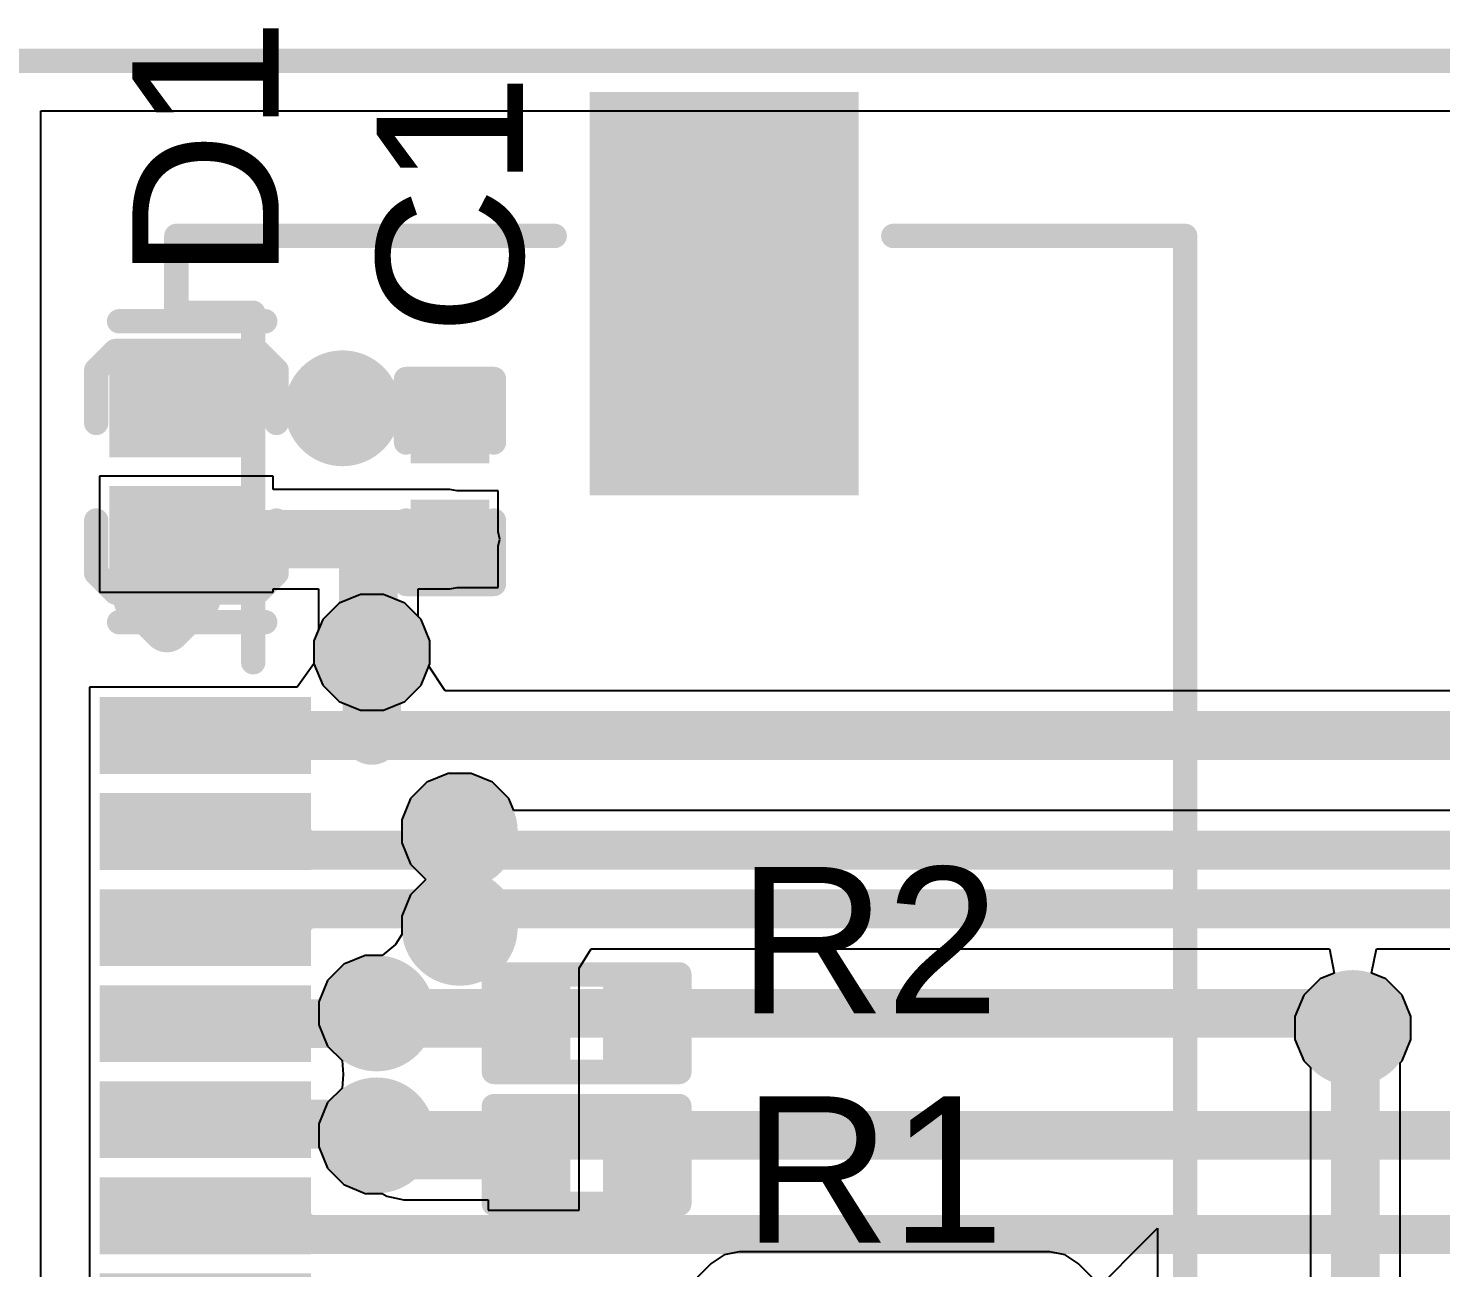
# Model space of a CAD drawing. Header units: inches. Extents: x -14.1 to 26.4, y -2.7 to 26.9.
# Drawn here: x 0.19 to 7.54, y 7.72 to 14.17 of the extents above; entities that cross this region are included whole.
import ezdxf

# ---------------------------------------------------------------- set-up
doc = ezdxf.new("R2010")
doc.units = ezdxf.units.IN
for name, color, linetype in [('Board Outline', 216, 'Continuous'), ('Bottom Layer', 5, 'Continuous'), ('Bottom Overlay', 54, 'Continuous'), ('Bottom Paste', 16, 'Continuous'), ('Bottom Solder', 6, 'Continuous'), ('Top Layer', 1, 'Continuous'), ('Top Overlay', 2, 'Continuous'), ('Top Paste', 8, 'Continuous'), ('Top Solder', 216, 'Continuous'), ('Via Holes', 16, 'Continuous')]:
    doc.layers.add(name, color=color, linetype=linetype)
doc.styles.add('Arial', font='', dxfattribs={"height": 0.2})
doc.styles.get('Arial').set_extended_font_data('Arial')

# ---------------------------------------------------------------- blocks, each defined once
blk = doc.blocks.new('R___0201_2')
at = {"layer": 'Top Layer'}
for points in [[(-0.41, 0.185), (-0.14, 0.185), (-0.14, -0.185), (-0.41, -0.185)], [(0.14, 0.185), (0.41, 0.185), (0.41, -0.185), (0.14, -0.185)]]:
    blk.add_hatch(color=1, dxfattribs=at).paths.add_polyline_path(points)
at = {"layer": 'Top Paste'}
for points in [[(-0.41, 0.185), (-0.14, 0.185), (-0.14, -0.185), (-0.41, -0.185)], [(0.14, 0.185), (0.41, 0.185), (0.41, -0.185), (0.14, -0.185)]]:
    blk.add_hatch(color=8, dxfattribs=at).paths.add_polyline_path(points)
at = {"layer": 'Top Solder'}
for points in [[(-0.465, 0.24), (-0.085, 0.24), (-0.085, -0.24), (-0.465, -0.24)], [(0.085, 0.24), (0.465, 0.24), (0.465, -0.24), (0.085, -0.24)]]:
    blk.add_hatch(color=216, dxfattribs=at).paths.add_polyline_path(points)
at = {"layer": 'Top Overlay'}
for points in [[(-0.4826, 0.254, 0.127, 0.127, 0), (-0.4826, -0.254, 0.127, 0.127, 0)], [(0.4826, 0.254, 0.127, 0.127, 0), (-0.4826, 0.254, 0.127, 0.127, 0)], [(0.4826, 0.254, 0.127, 0.127, 0), (0.4826, -0.254, 0.127, 0.127, 0)], [(0.4826, -0.254, 0.127, 0.127, 0), (-0.4826, -0.254, 0.127, 0.127, 0)]]:
    blk.add_lwpolyline(points, format="xyseb", dxfattribs=at)
for points in [[(-0.5143, 0.254, 0.0635, 0.0635, 1), (-0.4508, 0.254, 0.0635, 0.0635, 1)], [(-0.5143, 0.254, 0.0635, 0.0635, 1), (-0.4508, 0.254, 0.0635, 0.0635, 1)], [(0.4508, 0.254, 0.0635, 0.0635, 1), (0.5143, 0.254, 0.0635, 0.0635, 1)], [(0.4508, 0.254, 0.0635, 0.0635, 1), (0.5143, 0.254, 0.0635, 0.0635, 1)], [(-0.5143, -0.254, 0.0635, 0.0635, 1), (-0.4508, -0.254, 0.0635, 0.0635, 1)], [(-0.5143, -0.254, 0.0635, 0.0635, 1), (-0.4508, -0.254, 0.0635, 0.0635, 1)], [(0.4508, -0.254, 0.0635, 0.0635, 1), (0.5143, -0.254, 0.0635, 0.0635, 1)], [(0.4508, -0.254, 0.0635, 0.0635, 1), (0.5143, -0.254, 0.0635, 0.0635, 1)]]:
    blk.add_lwpolyline(points, format="xyseb", close=True, dxfattribs=at)
blk = doc.blocks.new('R___0201_3')
at = {"layer": 'Top Layer'}
for points in [[(-0.41, 0.185), (-0.14, 0.185), (-0.14, -0.185), (-0.41, -0.185)], [(0.14, 0.185), (0.41, 0.185), (0.41, -0.185), (0.14, -0.185)]]:
    blk.add_hatch(color=1, dxfattribs=at).paths.add_polyline_path(points)
at = {"layer": 'Top Paste'}
for points in [[(-0.41, 0.185), (-0.14, 0.185), (-0.14, -0.185), (-0.41, -0.185)], [(0.14, 0.185), (0.41, 0.185), (0.41, -0.185), (0.14, -0.185)]]:
    blk.add_hatch(color=8, dxfattribs=at).paths.add_polyline_path(points)
at = {"layer": 'Top Solder'}
for points in [[(-0.465, 0.24), (-0.085, 0.24), (-0.085, -0.24), (-0.465, -0.24)], [(0.085, 0.24), (0.465, 0.24), (0.465, -0.24), (0.085, -0.24)]]:
    blk.add_hatch(color=216, dxfattribs=at).paths.add_polyline_path(points)
at = {"layer": 'Top Overlay'}
for points in [[(-0.4826, 0.254, 0.127, 0.127, 0), (-0.4826, -0.254, 0.127, 0.127, 0)], [(0.4826, 0.254, 0.127, 0.127, 0), (-0.4826, 0.254, 0.127, 0.127, 0)], [(0.4826, 0.254, 0.127, 0.127, 0), (0.4826, -0.254, 0.127, 0.127, 0)], [(0.4826, -0.254, 0.127, 0.127, 0), (-0.4826, -0.254, 0.127, 0.127, 0)]]:
    blk.add_lwpolyline(points, format="xyseb", dxfattribs=at)
for points in [[(-0.5143, 0.254, 0.0635, 0.0635, 1), (-0.4508, 0.254, 0.0635, 0.0635, 1)], [(-0.5143, 0.254, 0.0635, 0.0635, 1), (-0.4508, 0.254, 0.0635, 0.0635, 1)], [(0.4508, 0.254, 0.0635, 0.0635, 1), (0.5143, 0.254, 0.0635, 0.0635, 1)], [(0.4508, 0.254, 0.0635, 0.0635, 1), (0.5143, 0.254, 0.0635, 0.0635, 1)], [(-0.5143, -0.254, 0.0635, 0.0635, 1), (-0.4508, -0.254, 0.0635, 0.0635, 1)], [(-0.5143, -0.254, 0.0635, 0.0635, 1), (-0.4508, -0.254, 0.0635, 0.0635, 1)], [(0.4508, -0.254, 0.0635, 0.0635, 1), (0.5143, -0.254, 0.0635, 0.0635, 1)], [(0.4508, -0.254, 0.0635, 0.0635, 1), (0.5143, -0.254, 0.0635, 0.0635, 1)]]:
    blk.add_lwpolyline(points, format="xyseb", close=True, dxfattribs=at)
blk = doc.blocks.new('5051101492_B_4')
at = {"layer": 'Bottom Layer'}
for points in [[(-6.5499, 2), (-4.5499, 2), (-4.5499, 0.7), (-6.5499, 0.7)], [(4.5499, 2), (6.5499, 2), (6.5499, 0.7), (4.5499, 0.7)], [(-3.3999, -0.85), (-3.0999, -0.85), (-3.0999, -1.85), (-3.3999, -1.85)], [(-2.9001, -0.85), (-2.6001, -0.85), (-2.6001, -1.85), (-2.9001, -1.85)], [(-2.3999, -0.85), (-2.0999, -0.85), (-2.0999, -1.85), (-2.3999, -1.85)], [(-1.9001, -0.85), (-1.6001, -0.85), (-1.6001, -1.85), (-1.9001, -1.85)], [(-1.4002, -0.85), (-1.1002, -0.85), (-1.1002, -1.85), (-1.4002, -1.85)], [(-0.9001, -0.85), (-0.6001, -0.85), (-0.6001, -1.85), (-0.9001, -1.85)], [(-0.3999, -0.85), (-0.0999, -0.85), (-0.0999, -1.85), (-0.3999, -1.85)], [(0.0999, -0.85), (0.3999, -0.85), (0.3999, -1.85), (0.0999, -1.85)], [(0.6001, -0.85), (0.9001, -0.85), (0.9001, -1.85), (0.6001, -1.85)], [(1.0999, -0.85), (1.3999, -0.85), (1.3999, -1.85), (1.0999, -1.85)], [(1.6001, -0.85), (1.9001, -0.85), (1.9001, -1.85), (1.6001, -1.85)], [(2.0999, -0.85), (2.3999, -0.85), (2.3999, -1.85), (2.0999, -1.85)], [(2.6001, -0.85), (2.9001, -0.85), (2.9001, -1.85), (2.6001, -1.85)], [(3.0999, -0.85), (3.3999, -0.85), (3.3999, -1.85), (3.0999, -1.85)]]:
    blk.add_hatch(color=5, dxfattribs=at).paths.add_polyline_path(points)
at = {"layer": 'Bottom Paste'}
for points in [[(-6.5499, 2), (-4.5499, 2), (-4.5499, 0.7), (-6.5499, 0.7)], [(4.5499, 2), (6.5499, 2), (6.5499, 0.7), (4.5499, 0.7)], [(-3.3999, -0.85), (-3.0999, -0.85), (-3.0999, -1.85), (-3.3999, -1.85)], [(-2.9001, -0.85), (-2.6001, -0.85), (-2.6001, -1.85), (-2.9001, -1.85)], [(-2.3999, -0.85), (-2.0999, -0.85), (-2.0999, -1.85), (-2.3999, -1.85)], [(-1.9001, -0.85), (-1.6001, -0.85), (-1.6001, -1.85), (-1.9001, -1.85)], [(-1.4002, -0.85), (-1.1002, -0.85), (-1.1002, -1.85), (-1.4002, -1.85)], [(-0.9001, -0.85), (-0.6001, -0.85), (-0.6001, -1.85), (-0.9001, -1.85)], [(-0.3999, -0.85), (-0.0999, -0.85), (-0.0999, -1.85), (-0.3999, -1.85)], [(0.0999, -0.85), (0.3999, -0.85), (0.3999, -1.85), (0.0999, -1.85)], [(0.6001, -0.85), (0.9001, -0.85), (0.9001, -1.85), (0.6001, -1.85)], [(1.0999, -0.85), (1.3999, -0.85), (1.3999, -1.85), (1.0999, -1.85)], [(1.6001, -0.85), (1.9001, -0.85), (1.9001, -1.85), (1.6001, -1.85)], [(2.0999, -0.85), (2.3999, -0.85), (2.3999, -1.85), (2.0999, -1.85)], [(2.6001, -0.85), (2.9001, -0.85), (2.9001, -1.85), (2.6001, -1.85)], [(3.0999, -0.85), (3.3999, -0.85), (3.3999, -1.85), (3.0999, -1.85)]]:
    blk.add_hatch(color=16, dxfattribs=at).paths.add_polyline_path(points)
at = {"layer": 'Bottom Solder'}
for points in [[(-6.5999, 2.05), (-4.4999, 2.05), (-4.4999, 0.65), (-6.5999, 0.65)], [(4.4999, 2.05), (6.5999, 2.05), (6.5999, 0.65), (4.4999, 0.65)], [(-3.4499, -0.8), (-3.0499, -0.8), (-3.0499, -1.9), (-3.4499, -1.9)], [(-2.9501, -0.8), (-2.5501, -0.8), (-2.5501, -1.9), (-2.9501, -1.9)], [(-2.4499, -0.8), (-2.0499, -0.8), (-2.0499, -1.9), (-2.4499, -1.9)], [(-1.9501, -0.8), (-1.5501, -0.8), (-1.5501, -1.9), (-1.9501, -1.9)], [(-1.4502, -0.8), (-1.0502, -0.8), (-1.0502, -1.9), (-1.4502, -1.9)], [(-0.9501, -0.8), (-0.5501, -0.8), (-0.5501, -1.9), (-0.9501, -1.9)], [(-0.4499, -0.8), (-0.0499, -0.8), (-0.0499, -1.9), (-0.4499, -1.9)], [(0.0499, -0.8), (0.4499, -0.8), (0.4499, -1.9), (0.0499, -1.9)], [(0.5501, -0.8), (0.9501, -0.8), (0.9501, -1.9), (0.5501, -1.9)], [(1.0499, -0.8), (1.4499, -0.8), (1.4499, -1.9), (1.0499, -1.9)], [(1.5501, -0.8), (1.9501, -0.8), (1.9501, -1.9), (1.5501, -1.9)], [(2.0499, -0.8), (2.4499, -0.8), (2.4499, -1.9), (2.0499, -1.9)], [(2.5501, -0.8), (2.9501, -0.8), (2.9501, -1.9), (2.5501, -1.9)], [(3.0499, -0.8), (3.4499, -0.8), (3.4499, -1.9), (3.0499, -1.9)]]:
    blk.add_hatch(color=6, dxfattribs=at).paths.add_polyline_path(points)
at = {"layer": 'Bottom Overlay'}
for p, q in [((0, 2.921), (-0.6858, 3.6068)), ((-0.6858, 3.6068), (0.6858, 3.6068)), ((0.6858, 3.6068), (0, 2.921))]:
    blk.add_line(p, q, dxfattribs=at)
for points in [[(-5.85, 2.2311, 0.127, 0.127, 0), (-5.85, 3.75, 0.127, 0.127, 0)], [(5.85, 3.75, 0.127, 0.127, 0), (-5.85, 3.75, 0.127, 0.127, 0)], [(5.85, 2.2311, 0.127, 0.127, 0), (5.85, 3.75, 0.127, 0.127, 0)], [(-5.85, -1.5, 0.127, 0.127, 0), (-5.85, 0.4688, 0.127, 0.127, 0)], [(5.85, -1.5, 0.127, 0.127, 0), (5.85, 0.4688, 0.127, 0.127, 0)], [(-3.6312, -1.1, 0.127, 0.127, 0), (-5.45, -1.1, 0.127, 0.127, 0)], [(-5.45, -1.5, 0.127, 0.127, 0), (-5.45, -1.1, 0.127, 0.127, 0)], [(5.45, -1.1, 0.127, 0.127, 0), (3.6311, -1.1, 0.127, 0.127, 0)], [(5.45, -1.5, 0.127, 0.127, 0), (5.45, -1.1, 0.127, 0.127, 0)], [(-3.81, -1.5494, 0.254, 0.254, 0), (-3.9624, -1.397, 0.254, 0.254, 0)], [(-3.9624, -1.7018, 0.254, 0.254, 0), (-3.9624, -1.397, 0.254, 0.254, 0)], [(-5.45, -1.5, 0.127, 0.127, 0), (-5.85, -1.5, 0.127, 0.127, 0)], [(-3.9624, -1.7018, 0.254, 0.254, 0), (-3.81, -1.5494, 0.254, 0.254, 0)], [(5.85, -1.5, 0.127, 0.127, 0), (5.45, -1.5, 0.127, 0.127, 0)]]:
    blk.add_lwpolyline(points, format="xyseb", dxfattribs=at)
for points in [[(-5.8817, 3.75, 0.0635, 0.0635, 1), (-5.8182, 3.75, 0.0635, 0.0635, 1)], [(-5.8817, 3.75, 0.0635, 0.0635, 1), (-5.8182, 3.75, 0.0635, 0.0635, 1)], [(5.8183, 3.75, 0.0635, 0.0635, 1), (5.8818, 3.75, 0.0635, 0.0635, 1)], [(5.8183, 3.75, 0.0635, 0.0635, 1), (5.8818, 3.75, 0.0635, 0.0635, 1)], [(-5.8817, 2.2311, 0.0635, 0.0635, 1), (-5.8182, 2.2311, 0.0635, 0.0635, 1)], [(5.8183, 2.2311, 0.0635, 0.0635, 1), (5.8818, 2.2311, 0.0635, 0.0635, 1)], [(-5.8817, 0.4688, 0.0635, 0.0635, 1), (-5.8182, 0.4688, 0.0635, 0.0635, 1)], [(5.8183, 0.4688, 0.0635, 0.0635, 1), (5.8818, 0.4688, 0.0635, 0.0635, 1)], [(-5.4817, -1.1, 0.0635, 0.0635, 1), (-5.4182, -1.1, 0.0635, 0.0635, 1)], [(-5.4817, -1.1, 0.0635, 0.0635, 1), (-5.4182, -1.1, 0.0635, 0.0635, 1)], [(-3.6629, -1.1, 0.0635, 0.0635, 1), (-3.5994, -1.1, 0.0635, 0.0635, 1)], [(3.5993, -1.1, 0.0635, 0.0635, 1), (3.6628, -1.1, 0.0635, 0.0635, 1)], [(5.4183, -1.1, 0.0635, 0.0635, 1), (5.4818, -1.1, 0.0635, 0.0635, 1)], [(5.4183, -1.1, 0.0635, 0.0635, 1), (5.4818, -1.1, 0.0635, 0.0635, 1)], [(-4.0259, -1.397, 0.127, 0.127, 1), (-3.8989, -1.397, 0.127, 0.127, 1)], [(-4.0259, -1.397, 0.127, 0.127, 1), (-3.8989, -1.397, 0.127, 0.127, 1)], [(-5.8817, -1.5, 0.0635, 0.0635, 1), (-5.8182, -1.5, 0.0635, 0.0635, 1)], [(-5.8817, -1.5, 0.0635, 0.0635, 1), (-5.8182, -1.5, 0.0635, 0.0635, 1)], [(-5.4817, -1.5, 0.0635, 0.0635, 1), (-5.4182, -1.5, 0.0635, 0.0635, 1)], [(-5.4817, -1.5, 0.0635, 0.0635, 1), (-5.4182, -1.5, 0.0635, 0.0635, 1)], [(-3.8735, -1.5494, 0.127, 0.127, 1), (-3.7465, -1.5494, 0.127, 0.127, 1)], [(-3.8735, -1.5494, 0.127, 0.127, 1), (-3.7465, -1.5494, 0.127, 0.127, 1)], [(5.4183, -1.5, 0.0635, 0.0635, 1), (5.4818, -1.5, 0.0635, 0.0635, 1)], [(5.4183, -1.5, 0.0635, 0.0635, 1), (5.4818, -1.5, 0.0635, 0.0635, 1)], [(5.8183, -1.5, 0.0635, 0.0635, 1), (5.8818, -1.5, 0.0635, 0.0635, 1)], [(5.8183, -1.5, 0.0635, 0.0635, 1), (5.8818, -1.5, 0.0635, 0.0635, 1)], [(-4.0259, -1.7018, 0.127, 0.127, 1), (-3.8989, -1.7018, 0.127, 0.127, 1)], [(-4.0259, -1.7018, 0.127, 0.127, 1), (-3.8989, -1.7018, 0.127, 0.127, 1)]]:
    blk.add_lwpolyline(points, format="xyseb", close=True, dxfattribs=at)
blk = doc.blocks.new('DFN1006_2L__B__D____________6')
at = {"layer": 'Top Layer'}
for points in [[(-0.525, 0.35), (-0.125, 0.35), (-0.125, -0.35), (-0.525, -0.35)], [(0.125, 0.35), (0.525, 0.35), (0.525, -0.35), (0.125, -0.35)]]:
    blk.add_hatch(color=1, dxfattribs=at).paths.add_polyline_path(points)
at = {"layer": 'Top Paste'}
for points in [[(-0.525, 0.35), (-0.125, 0.35), (-0.125, -0.35), (-0.525, -0.35)], [(0.125, 0.35), (0.525, 0.35), (0.525, -0.35), (0.125, -0.35)]]:
    blk.add_hatch(color=8, dxfattribs=at).paths.add_polyline_path(points)
at = {"layer": 'Top Solder'}
for points in [[(-0.5758, 0.4008), (-0.0742, 0.4008), (-0.0742, -0.4008), (-0.5758, -0.4008)], [(0.0742, 0.4008), (0.5758, 0.4008), (0.5758, -0.4008), (0.0742, -0.4008)]]:
    blk.add_hatch(color=216, dxfattribs=at).paths.add_polyline_path(points)
at = {"layer": 'Top Overlay'}
for points in [[(-0.5283, 0.4692, 0.127, 0.127, 0), (-0.6283, 0.3691, 0.127, 0.127, 0)], [(-0.5283, 0.4692, 0.127, 0.127, 0), (-0.4983, 0.4692, 0.127, 0.127, 0)], [(-0.4983, 0.4692, 0.127, 0.127, 0), (-0.254, 0.4692, 0.127, 0.127, 0)], [(0.254, 0.4692, 0.127, 0.127, 0), (0.4983, 0.4692, 0.127, 0.127, 0)], [(0.4983, 0.4692, 0.127, 0.127, 0), (0.5283, 0.4692, 0.127, 0.127, 0)], [(0.5283, 0.4692, 0.127, 0.127, 0), (0.6283, 0.3691, 0.127, 0.127, 0)], [(-0.783, 0.35, 0.127, 0.127, 0), (-0.783, -0.41, 0.127, 0.127, 0)], [(-0.6283, 0.3691, 0.127, 0.127, 0), (-0.6283, -0.3691, 0.127, 0.127, 0)], [(0.6283, 0.3691, 0.127, 0.127, 0), (0.6283, -0.3691, 0.127, 0.127, 0)], [(0.783, 0.35, 0.127, 0.127, 0), (0.783, -0.41, 0.127, 0.127, 0)], [(-0.6283, -0.3691, 0.127, 0.127, 0), (-0.5283, -0.4692, 0.127, 0.127, 0)], [(0.6283, -0.3691, 0.127, 0.127, 0), (0.5283, -0.4692, 0.127, 0.127, 0)], [(-0.5283, -0.4692, 0.127, 0.127, 0), (-0.254, -0.4692, 0.127, 0.127, 0)], [(0.254, -0.4692, 0.127, 0.127, 0), (0.5283, -0.4692, 0.127, 0.127, 0)]]:
    blk.add_lwpolyline(points, format="xyseb", dxfattribs=at)
for points in [[(-0.5601, 0.4692, 0.0635, 0.0635, 1), (-0.4966, 0.4692, 0.0635, 0.0635, 1)], [(-0.5601, 0.4692, 0.0635, 0.0635, 1), (-0.4966, 0.4692, 0.0635, 0.0635, 1)], [(-0.5301, 0.4692, 0.0635, 0.0635, 1), (-0.4666, 0.4692, 0.0635, 0.0635, 1)], [(-0.5301, 0.4692, 0.0635, 0.0635, 1), (-0.4666, 0.4692, 0.0635, 0.0635, 1)], [(-0.2857, 0.4692, 0.0635, 0.0635, 1), (-0.2223, 0.4692, 0.0635, 0.0635, 1)], [(0.2223, 0.4692, 0.0635, 0.0635, 1), (0.2857, 0.4692, 0.0635, 0.0635, 1)], [(0.4666, 0.4692, 0.0635, 0.0635, 1), (0.5301, 0.4692, 0.0635, 0.0635, 1)], [(0.4666, 0.4692, 0.0635, 0.0635, 1), (0.5301, 0.4692, 0.0635, 0.0635, 1)], [(0.4966, 0.4692, 0.0635, 0.0635, 1), (0.5601, 0.4692, 0.0635, 0.0635, 1)], [(0.4966, 0.4692, 0.0635, 0.0635, 1), (0.5601, 0.4692, 0.0635, 0.0635, 1)], [(-0.8147, 0.35, 0.0635, 0.0635, 1), (-0.7512, 0.35, 0.0635, 0.0635, 1)], [(-0.6601, 0.3691, 0.0635, 0.0635, 1), (-0.5966, 0.3691, 0.0635, 0.0635, 1)], [(-0.6601, 0.3691, 0.0635, 0.0635, 1), (-0.5966, 0.3691, 0.0635, 0.0635, 1)], [(0.5966, 0.3691, 0.0635, 0.0635, 1), (0.6601, 0.3691, 0.0635, 0.0635, 1)], [(0.5966, 0.3691, 0.0635, 0.0635, 1), (0.6601, 0.3691, 0.0635, 0.0635, 1)], [(0.7512, 0.35, 0.0635, 0.0635, 1), (0.8147, 0.35, 0.0635, 0.0635, 1)], [(-0.8147, -0.41, 0.0635, 0.0635, 1), (-0.7512, -0.41, 0.0635, 0.0635, 1)], [(-0.6601, -0.3691, 0.0635, 0.0635, 1), (-0.5966, -0.3691, 0.0635, 0.0635, 1)], [(-0.6601, -0.3691, 0.0635, 0.0635, 1), (-0.5966, -0.3691, 0.0635, 0.0635, 1)], [(0.5966, -0.3691, 0.0635, 0.0635, 1), (0.6601, -0.3691, 0.0635, 0.0635, 1)], [(0.5966, -0.3691, 0.0635, 0.0635, 1), (0.6601, -0.3691, 0.0635, 0.0635, 1)], [(0.7512, -0.41, 0.0635, 0.0635, 1), (0.8147, -0.41, 0.0635, 0.0635, 1)], [(-0.5601, -0.4692, 0.0635, 0.0635, 1), (-0.4966, -0.4692, 0.0635, 0.0635, 1)], [(-0.5601, -0.4692, 0.0635, 0.0635, 1), (-0.4966, -0.4692, 0.0635, 0.0635, 1)], [(-0.2857, -0.4692, 0.0635, 0.0635, 1), (-0.2223, -0.4692, 0.0635, 0.0635, 1)], [(0.2223, -0.4692, 0.0635, 0.0635, 1), (0.2857, -0.4692, 0.0635, 0.0635, 1)], [(0.4966, -0.4692, 0.0635, 0.0635, 1), (0.5601, -0.4692, 0.0635, 0.0635, 1)], [(0.4966, -0.4692, 0.0635, 0.0635, 1), (0.5601, -0.4692, 0.0635, 0.0635, 1)]]:
    blk.add_lwpolyline(points, format="xyseb", close=True, dxfattribs=at)
blk = doc.blocks.new('CAP_0201_8')
at = {"layer": 'Top Layer'}
for points in [[(-0.45, 0.15), (-0.15, 0.15), (-0.15, -0.15), (-0.45, -0.15)], [(0.15, 0.15), (0.45, 0.15), (0.45, -0.15), (0.15, -0.15)]]:
    blk.add_hatch(color=1, dxfattribs=at).paths.add_polyline_path(points)
at = {"layer": 'Top Paste'}
for points in [[(-0.45, 0.15), (-0.15, 0.15), (-0.15, -0.15), (-0.45, -0.15)], [(0.15, 0.15), (0.45, 0.15), (0.45, -0.15), (0.15, -0.15)]]:
    blk.add_hatch(color=8, dxfattribs=at).paths.add_polyline_path(points)
at = {"layer": 'Top Solder'}
for points in [[(-0.505, 0.205), (-0.095, 0.205), (-0.095, -0.205), (-0.505, -0.205)], [(0.095, 0.205), (0.505, 0.205), (0.505, -0.205), (0.095, -0.205)]]:
    blk.add_hatch(color=216, dxfattribs=at).paths.add_polyline_path(points)
at = {"layer": 'Top Overlay'}
for points in [[(-0.5334, 0.2286, 0.127, 0.127, 0), (-0.2032, 0.2286, 0.127, 0.127, 0)], [(-0.5334, 0.2286, 0.127, 0.127, 0), (-0.5334, -0.2286, 0.127, 0.127, 0)], [(0.2032, 0.2286, 0.127, 0.127, 0), (0.5334, 0.2286, 0.127, 0.127, 0)], [(0.5334, 0.2286, 0.127, 0.127, 0), (0.5334, -0.2286, 0.127, 0.127, 0)], [(-0.5334, -0.2286, 0.127, 0.127, 0), (-0.2032, -0.2286, 0.127, 0.127, 0)], [(0.2032, -0.2286, 0.127, 0.127, 0), (0.5334, -0.2286, 0.127, 0.127, 0)]]:
    blk.add_lwpolyline(points, format="xyseb", dxfattribs=at)
for points in [[(-0.5651, 0.2286, 0.0635, 0.0635, 1), (-0.5016, 0.2286, 0.0635, 0.0635, 1)], [(-0.5651, 0.2286, 0.0635, 0.0635, 1), (-0.5016, 0.2286, 0.0635, 0.0635, 1)], [(-0.2349, 0.2286, 0.0635, 0.0635, 1), (-0.1714, 0.2286, 0.0635, 0.0635, 1)], [(0.1714, 0.2286, 0.0635, 0.0635, 1), (0.2349, 0.2286, 0.0635, 0.0635, 1)], [(0.5016, 0.2286, 0.0635, 0.0635, 1), (0.5651, 0.2286, 0.0635, 0.0635, 1)], [(0.5016, 0.2286, 0.0635, 0.0635, 1), (0.5651, 0.2286, 0.0635, 0.0635, 1)], [(-0.5651, -0.2286, 0.0635, 0.0635, 1), (-0.5016, -0.2286, 0.0635, 0.0635, 1)], [(-0.5651, -0.2286, 0.0635, 0.0635, 1), (-0.5016, -0.2286, 0.0635, 0.0635, 1)], [(-0.2349, -0.2286, 0.0635, 0.0635, 1), (-0.1714, -0.2286, 0.0635, 0.0635, 1)], [(0.1714, -0.2286, 0.0635, 0.0635, 1), (0.2349, -0.2286, 0.0635, 0.0635, 1)], [(0.5016, -0.2286, 0.0635, 0.0635, 1), (0.5651, -0.2286, 0.0635, 0.0635, 1)], [(0.5016, -0.2286, 0.0635, 0.0635, 1), (0.5651, -0.2286, 0.0635, 0.0635, 1)]]:
    blk.add_lwpolyline(points, format="xyseb", close=True, dxfattribs=at)

msp = doc.modelspace()

# ---------------------------------------------------------------- hatches: boundary and pattern name
at = {"layer": 'Bottom Layer'}
h = msp.add_hatch(color=5, dxfattribs=at)
edge = h.paths.add_edge_path()
edge.add_arc((1.8288, 12.192), 0.2, 0, 360)
h = msp.add_hatch(color=5, dxfattribs=at)
edge = h.paths.add_edge_path()
edge.add_arc((1.9812, 10.922), 0.2, 0, 360)
h = msp.add_hatch(color=5, dxfattribs=at)
edge = h.paths.add_edge_path()
edge.add_arc((2.4384, 9.9898), 0.2, 0, 360)
h = msp.add_hatch(color=5, dxfattribs=at)
edge = h.paths.add_edge_path()
edge.add_arc((2.4384, 9.4882), 0.2, 0, 360)
h = msp.add_hatch(color=5, dxfattribs=at)
edge = h.paths.add_edge_path()
edge.add_arc((2.0066, 9.0424), 0.2, 0, 360)
h = msp.add_hatch(color=5, dxfattribs=at)
edge = h.paths.add_edge_path()
edge.add_arc((7.0866, 8.9662), 0.2, 0, 360)
h = msp.add_hatch(color=5, dxfattribs=at)
edge = h.paths.add_edge_path()
edge.add_arc((2.0066, 8.4074), 0.2, 0, 360)
at = {"layer": 'Bottom Solder'}
h = msp.add_hatch(color=6, dxfattribs=at)
edge = h.paths.add_edge_path()
edge.add_arc((1.8288, 12.192), 0.3016, 0, 360)
h = msp.add_hatch(color=6, dxfattribs=at)
edge = h.paths.add_edge_path()
edge.add_arc((1.9812, 10.922), 0.3016, 0, 360)
h = msp.add_hatch(color=6, dxfattribs=at)
edge = h.paths.add_edge_path()
edge.add_arc((2.4384, 9.9898), 0.3016, 0, 360)
h = msp.add_hatch(color=6, dxfattribs=at)
edge = h.paths.add_edge_path()
edge.add_arc((2.4384, 9.4882), 0.3016, 0, 360)
h = msp.add_hatch(color=6, dxfattribs=at)
edge = h.paths.add_edge_path()
edge.add_arc((2.0066, 9.0424), 0.3016, 0, 360)
h = msp.add_hatch(color=6, dxfattribs=at)
edge = h.paths.add_edge_path()
edge.add_arc((7.0866, 8.9662), 0.3016, 0, 360)
h = msp.add_hatch(color=6, dxfattribs=at)
edge = h.paths.add_edge_path()
edge.add_arc((2.0066, 8.4074), 0.3016, 0, 360)
at = {"layer": 'Top Layer'}
h = msp.add_hatch(color=1, dxfattribs=at)
edge = h.paths.add_edge_path()
edge.add_arc((1.8288, 12.192), 0.2, 0, 360)
h = msp.add_hatch(color=1, dxfattribs=at)
edge = h.paths.add_edge_path()
edge.add_arc((1.9812, 10.922), 0.2, 0, 360)
h = msp.add_hatch(color=1, dxfattribs=at)
edge = h.paths.add_edge_path()
edge.add_arc((2.4384, 9.9898), 0.2, 0, 360)
h = msp.add_hatch(color=1, dxfattribs=at)
edge = h.paths.add_edge_path()
edge.add_arc((2.4384, 9.4882), 0.2, 0, 360)
h = msp.add_hatch(color=1, dxfattribs=at)
edge = h.paths.add_edge_path()
edge.add_arc((2.0066, 9.0424), 0.2, 0, 360)
h = msp.add_hatch(color=1, dxfattribs=at)
edge = h.paths.add_edge_path()
edge.add_arc((7.0866, 8.9662), 0.2, 0, 360)
h = msp.add_hatch(color=1, dxfattribs=at)
edge = h.paths.add_edge_path()
edge.add_arc((2.0066, 8.4074), 0.2, 0, 360)
at = {"layer": 'Top Solder'}
h = msp.add_hatch(color=216, dxfattribs=at)
edge = h.paths.add_edge_path()
edge.add_arc((1.8288, 12.192), 0.3016, 0, 360)
h = msp.add_hatch(color=216, dxfattribs=at)
edge = h.paths.add_edge_path()
edge.add_arc((1.9812, 10.922), 0.3016, 0, 360)
h = msp.add_hatch(color=216, dxfattribs=at)
edge = h.paths.add_edge_path()
edge.add_arc((2.4384, 9.9898), 0.3016, 0, 360)
h = msp.add_hatch(color=216, dxfattribs=at)
edge = h.paths.add_edge_path()
edge.add_arc((2.4384, 9.4882), 0.3016, 0, 360)
h = msp.add_hatch(color=216, dxfattribs=at)
edge = h.paths.add_edge_path()
edge.add_arc((2.0066, 9.0424), 0.3016, 0, 360)
h = msp.add_hatch(color=216, dxfattribs=at)
edge = h.paths.add_edge_path()
edge.add_arc((7.0866, 8.9662), 0.3016, 0, 360)
h = msp.add_hatch(color=216, dxfattribs=at)
edge = h.paths.add_edge_path()
edge.add_arc((2.0066, 8.4074), 0.3016, 0, 360)
at = {"layer": 'Via Holes'}
h = msp.add_hatch(color=7, dxfattribs=at)
edge = h.paths.add_edge_path()
edge.add_arc((1.8288, 12.192), 0.1, 0, 360)
h = msp.add_hatch(color=7, dxfattribs=at)
edge = h.paths.add_edge_path()
edge.add_arc((1.9812, 10.922), 0.1, 0, 360)
h = msp.add_hatch(color=7, dxfattribs=at)
edge = h.paths.add_edge_path()
edge.add_arc((2.4384, 9.9898), 0.1, 0, 360)
h = msp.add_hatch(color=7, dxfattribs=at)
edge = h.paths.add_edge_path()
edge.add_arc((2.4384, 9.4882), 0.1, 0, 360)
h = msp.add_hatch(color=7, dxfattribs=at)
edge = h.paths.add_edge_path()
edge.add_arc((2.0066, 9.0424), 0.1, 0, 360)
h = msp.add_hatch(color=7, dxfattribs=at)
edge = h.paths.add_edge_path()
edge.add_arc((7.0866, 8.9662), 0.1, 0, 360)
h = msp.add_hatch(color=7, dxfattribs=at)
edge = h.paths.add_edge_path()
edge.add_arc((2.0066, 8.4074), 0.1, 0, 360)

# ---------------------------------------------------------------- linework, layer by layer
at = {"layer": 'Board Outline'}
msp.add_lwpolyline([(0, 14, 0.127, 0.127, 0), (13, 14, 0.127, 0.127, 0)], format="xyseb", dxfattribs=at)
at = {"layer": 'Bottom Layer'}
for p, q in [((0.259, 0.259), (0.259, 13.741)), ((0.259, 13.741), (12.741, 13.741)), ((1.8104, 11.1777), (1.7255, 11.0928)), ((1.9212, 11.2236), (1.8104, 11.1777)), ((2.0412, 11.2236), (1.9212, 11.2236)), ((2.152, 11.1777), (2.0412, 11.2236)), ((2.2369, 11.0928), (2.152, 11.1777)), ((1.7255, 11.0928), (1.6796, 10.982)), ((2.2828, 10.982), (2.2369, 11.0928)), ((1.6796, 10.982), (1.6796, 10.862)), ((2.2828, 10.862), (2.2828, 10.982)), ((1.6796, 10.862), (1.5925, 10.7405)), ((2.2774, 10.849), (2.2828, 10.862)), ((2.3623, 10.722), (2.2774, 10.849)), ((1.5925, 10.7405), (0.5122, 10.7405)), ((0.5122, 10.7405), (0.5122, 10.2373)), ((7.8522, 10.722), (2.3623, 10.722)), ((0.5122, 10.2373), (0.5122, 9.2373)), ((0.5122, 9.2373), (0.5122, 8.2376)), ((0.5122, 8.2376), (0.5122, 7.2373))]:
    msp.add_line(p, q, dxfattribs=at)
for points in [[(1.9812, 10.4889, 0.3048, 0.3048, 0), (1.9812, 10.922, 0.3048, 0.3048, 0)], [(1.1138, 10.4889, 0.254, 0.254, 0), (1.9812, 10.4889, 0.254, 0.254, 0)], [(1.9812, 10.4889, 0.254, 0.254, 0), (7.8522, 10.4889, 0.254, 0.254, 0)], [(1.1138, 9.9891, 0.2032, 0.2032, 0), (1.1622, 9.9407, 0.2032, 0.2032, 0)], [(1.1622, 9.9407, 0.2032, 0.2032, 0), (1.582, 9.9407, 0.2032, 0.2032, 0)], [(1.582, 9.9407, 0.2032, 0.2032, 0), (1.6312, 9.8914, 0.2032, 0.2032, 0)], [(1.6312, 9.8914, 0.2032, 0.2032, 0), (2.2867, 9.8914, 0.2032, 0.2032, 0)], [(1.1138, 9.4889, 0.2032, 0.2032, 0), (1.1622, 9.5373, 0.2032, 0.2032, 0)], [(1.1622, 9.5373, 0.2032, 0.2032, 0), (1.582, 9.5373, 0.2032, 0.2032, 0)], [(1.582, 9.5373, 0.2032, 0.2032, 0), (1.6312, 9.5866, 0.2032, 0.2032, 0)], [(1.6312, 9.5866, 0.2032, 0.2032, 0), (2.2867, 9.5866, 0.2032, 0.2032, 0)], [(1.1138, 8.9891, 0.254, 0.254, 0), (1.9138, 8.9891, 0.254, 0.254, 0)], [(1.9138, 8.9891, 0.254, 0.254, 0), (1.9671, 9.0424, 0.254, 0.254, 0)], [(1.9671, 9.0424, 0.254, 0.254, 0), (2.0066, 9.0424, 0.254, 0.254, 0)], [(2.0066, 9.0424, 0.254, 0.254, 0), (6.9709, 9.0424, 0.254, 0.254, 0)], [(6.9709, 9.0424, 0.254, 0.254, 0), (7.0471, 8.9662, 0.254, 0.254, 0)], [(7.0471, 8.9662, 0.254, 0.254, 0), (7.0866, 8.9662, 0.254, 0.254, 0)], [(1.1138, 8.4892, 0.254, 0.254, 0), (1.1368, 8.4662, 0.254, 0.254, 0)], [(1.1368, 8.4662, 0.254, 0.254, 0), (1.9083, 8.4662, 0.254, 0.254, 0)], [(1.9083, 8.4662, 0.254, 0.254, 0), (1.9671, 8.4074, 0.254, 0.254, 0)], [(1.9671, 8.4074, 0.254, 0.254, 0), (2.0066, 8.4074, 0.254, 0.254, 0)], [(2.0066, 8.4074, 0.254, 0.254, 0), (7.8345, 8.4074, 0.254, 0.254, 0)], [(1.1277, 8.0029, 0.2032, 0.2032, 0), (1.19, 7.9407, 0.2032, 0.2032, 0)], [(1.19, 7.9407, 0.2032, 0.2032, 0), (1.582, 7.9407, 0.2032, 0.2032, 0)], [(1.582, 7.9407, 0.2032, 0.2032, 0), (1.6312, 7.8914, 0.2032, 0.2032, 0)], [(1.6312, 7.8914, 0.2032, 0.2032, 0), (8.9328, 7.8914, 0.2032, 0.2032, 0)]]:
    msp.add_lwpolyline(points, format="xyseb", dxfattribs=at)
for points in [[(1.905, 10.922, 0.1524, 0.1524, 1), (2.0574, 10.922, 0.1524, 0.1524, 1)], [(1.0503, 10.4889, 0.127, 0.127, 1), (1.1773, 10.4889, 0.127, 0.127, 1)], [(1.905, 10.4889, 0.1524, 0.1524, 1), (2.0574, 10.4889, 0.1524, 0.1524, 1)], [(1.9177, 10.4889, 0.127, 0.127, 1), (2.0447, 10.4889, 0.127, 0.127, 1)], [(1.9177, 10.4889, 0.127, 0.127, 1), (2.0447, 10.4889, 0.127, 0.127, 1)], [(1.063, 9.9891, 0.1016, 0.1016, 1), (1.1646, 9.9891, 0.1016, 0.1016, 1)], [(1.1114, 9.9407, 0.1016, 0.1016, 1), (1.213, 9.9407, 0.1016, 0.1016, 1)], [(1.1114, 9.9407, 0.1016, 0.1016, 1), (1.213, 9.9407, 0.1016, 0.1016, 1)], [(1.5312, 9.9407, 0.1016, 0.1016, 1), (1.6328, 9.9407, 0.1016, 0.1016, 1)], [(1.5312, 9.9407, 0.1016, 0.1016, 1), (1.6328, 9.9407, 0.1016, 0.1016, 1)], [(1.5804, 9.8914, 0.1016, 0.1016, 1), (1.682, 9.8914, 0.1016, 0.1016, 1)], [(1.5804, 9.8914, 0.1016, 0.1016, 1), (1.682, 9.8914, 0.1016, 0.1016, 1)], [(2.2359, 9.8914, 0.1016, 0.1016, 1), (2.3375, 9.8914, 0.1016, 0.1016, 1)], [(1.1114, 9.5373, 0.1016, 0.1016, 1), (1.213, 9.5373, 0.1016, 0.1016, 1)], [(1.1114, 9.5373, 0.1016, 0.1016, 1), (1.213, 9.5373, 0.1016, 0.1016, 1)], [(1.5312, 9.5373, 0.1016, 0.1016, 1), (1.6328, 9.5373, 0.1016, 0.1016, 1)], [(1.5312, 9.5373, 0.1016, 0.1016, 1), (1.6328, 9.5373, 0.1016, 0.1016, 1)], [(1.5804, 9.5866, 0.1016, 0.1016, 1), (1.682, 9.5866, 0.1016, 0.1016, 1)], [(1.5804, 9.5866, 0.1016, 0.1016, 1), (1.682, 9.5866, 0.1016, 0.1016, 1)], [(2.2359, 9.5866, 0.1016, 0.1016, 1), (2.3375, 9.5866, 0.1016, 0.1016, 1)], [(1.063, 9.4889, 0.1016, 0.1016, 1), (1.1646, 9.4889, 0.1016, 0.1016, 1)], [(1.0503, 8.9891, 0.127, 0.127, 1), (1.1773, 8.9891, 0.127, 0.127, 1)], [(1.8503, 8.9891, 0.127, 0.127, 1), (1.9773, 8.9891, 0.127, 0.127, 1)], [(1.8503, 8.9891, 0.127, 0.127, 1), (1.9773, 8.9891, 0.127, 0.127, 1)], [(1.9036, 9.0424, 0.127, 0.127, 1), (2.0306, 9.0424, 0.127, 0.127, 1)], [(1.9036, 9.0424, 0.127, 0.127, 1), (2.0306, 9.0424, 0.127, 0.127, 1)], [(1.9431, 9.0424, 0.127, 0.127, 1), (2.0701, 9.0424, 0.127, 0.127, 1)], [(1.9431, 9.0424, 0.127, 0.127, 1), (2.0701, 9.0424, 0.127, 0.127, 1)], [(6.9074, 9.0424, 0.127, 0.127, 1), (7.0344, 9.0424, 0.127, 0.127, 1)], [(6.9074, 9.0424, 0.127, 0.127, 1), (7.0344, 9.0424, 0.127, 0.127, 1)], [(6.9836, 8.9662, 0.127, 0.127, 1), (7.1106, 8.9662, 0.127, 0.127, 1)], [(6.9836, 8.9662, 0.127, 0.127, 1), (7.1106, 8.9662, 0.127, 0.127, 1)], [(7.0231, 8.9662, 0.127, 0.127, 1), (7.1501, 8.9662, 0.127, 0.127, 1)], [(1.0503, 8.4892, 0.127, 0.127, 1), (1.1773, 8.4892, 0.127, 0.127, 1)], [(1.0733, 8.4662, 0.127, 0.127, 1), (1.2003, 8.4662, 0.127, 0.127, 1)], [(1.0733, 8.4662, 0.127, 0.127, 1), (1.2003, 8.4662, 0.127, 0.127, 1)], [(1.8448, 8.4662, 0.127, 0.127, 1), (1.9718, 8.4662, 0.127, 0.127, 1)], [(1.8448, 8.4662, 0.127, 0.127, 1), (1.9718, 8.4662, 0.127, 0.127, 1)], [(1.9036, 8.4074, 0.127, 0.127, 1), (2.0306, 8.4074, 0.127, 0.127, 1)], [(1.9036, 8.4074, 0.127, 0.127, 1), (2.0306, 8.4074, 0.127, 0.127, 1)], [(1.9431, 8.4074, 0.127, 0.127, 1), (2.0701, 8.4074, 0.127, 0.127, 1)], [(1.9431, 8.4074, 0.127, 0.127, 1), (2.0701, 8.4074, 0.127, 0.127, 1)], [(1.0769, 8.0029, 0.1016, 0.1016, 1), (1.1785, 8.0029, 0.1016, 0.1016, 1)], [(1.1392, 7.9407, 0.1016, 0.1016, 1), (1.2408, 7.9407, 0.1016, 0.1016, 1)], [(1.1392, 7.9407, 0.1016, 0.1016, 1), (1.2408, 7.9407, 0.1016, 0.1016, 1)], [(1.5312, 7.9407, 0.1016, 0.1016, 1), (1.6328, 7.9407, 0.1016, 0.1016, 1)], [(1.5312, 7.9407, 0.1016, 0.1016, 1), (1.6328, 7.9407, 0.1016, 0.1016, 1)], [(1.5804, 7.8914, 0.1016, 0.1016, 1), (1.682, 7.8914, 0.1016, 0.1016, 1)], [(1.5804, 7.8914, 0.1016, 0.1016, 1), (1.682, 7.8914, 0.1016, 0.1016, 1)]]:
    msp.add_lwpolyline(points, format="xyseb", close=True, dxfattribs=at)
at = {"layer": 'Top Layer'}
for p, q in [((0.259, 0.259), (0.259, 13.741)), ((0.259, 13.741), (12.741, 13.741)), ((1.4676, 11.8384), (0.5644, 11.8384)), ((0.5644, 11.8384), (0.5644, 11.2352)), ((1.4676, 11.77), (1.4676, 11.8384)), ((2.3876, 11.77), (1.4676, 11.77)), ((2.4247, 11.7626), (2.3876, 11.77)), ((2.6392, 11.7626), (2.4247, 11.7626)), ((2.6392, 11.5481), (2.6392, 11.7626)), ((2.6466, 11.511), (2.6392, 11.5481)), ((2.6392, 11.4739), (2.6466, 11.511)), ((2.6392, 11.2594), (2.6392, 11.4739)), ((1.4676, 11.2352), (1.4676, 11.252)), ((1.4676, 11.252), (1.704, 11.252)), ((1.704, 11.252), (1.704, 11.0409)), ((2.222, 11.1078), (2.222, 11.252)), ((2.222, 11.252), (2.3876, 11.252)), ((2.3876, 11.252), (2.4247, 11.2594)), ((2.4247, 11.2594), (2.6392, 11.2594)), ((0.5644, 11.2352), (1.4676, 11.2352)), ((2.2369, 11.0928), (2.222, 11.1078)), ((1.704, 11.0409), (1.6796, 10.982)), ((2.2828, 10.982), (2.2369, 11.0928)), ((1.6796, 10.982), (1.6796, 10.862)), ((2.2828, 10.862), (2.2828, 10.982)), ((1.6796, 10.862), (1.7255, 10.7512)), ((2.2369, 10.7512), (2.2828, 10.862)), ((1.7255, 10.7512), (1.8104, 10.6663)), ((2.152, 10.6663), (2.2369, 10.7512)), ((1.8104, 10.6663), (1.9212, 10.6204)), ((2.0412, 10.6204), (2.152, 10.6663)), ((1.9212, 10.6204), (2.0412, 10.6204)), ((2.3784, 10.2914), (2.2676, 10.2455)), ((2.4984, 10.2914), (2.3784, 10.2914)), ((2.6092, 10.2455), (2.4984, 10.2914)), ((2.2676, 10.2455), (2.1827, 10.1606)), ((2.6941, 10.1606), (2.6092, 10.2455)), ((2.1827, 10.1606), (2.1368, 10.0498)), ((2.7198, 10.0986), (2.6941, 10.1606)), ((9.6094, 10.0986), (2.7198, 10.0986)), ((2.1368, 10.0498), (2.1368, 9.9298)), ((2.1368, 9.9298), (2.1827, 9.819)), ((2.1827, 9.819), (2.2627, 9.739)), ((2.2627, 9.739), (2.1827, 9.659)), ((2.1827, 9.659), (2.1368, 9.5482)), ((2.1368, 9.5482), (2.1368, 9.4524)), ((2.1368, 9.4524), (2.1034, 9.4008)), ((1.9466, 9.344), (1.8358, 9.2981)), ((2.0342, 9.344), (1.9466, 9.344)), ((2.1034, 9.4008), (2.0342, 9.344)), ((3.0604, 9.2782), (3.1226, 9.3794)), ((3.1226, 9.3794), (6.9642, 9.3794)), ((6.9642, 9.3794), (6.9895, 9.2524)), ((7.1837, 9.2524), (7.209, 9.3794)), ((7.209, 9.3794), (9.3973, 9.3794)), ((1.8358, 9.2981), (1.7509, 9.2132)), ((3.0604, 8.7194), (3.0604, 9.2782)), ((1.7509, 9.2132), (1.705, 9.1024)), ((6.9158, 9.2219), (6.8309, 9.137)), ((6.9895, 9.2524), (6.9158, 9.2219)), ((7.2574, 9.2219), (7.1837, 9.2524)), ((7.3423, 9.137), (7.2574, 9.2219)), ((6.8309, 9.137), (6.785, 9.0262)), ((7.3882, 9.0262), (7.3423, 9.137)), ((1.705, 9.1024), (1.705, 8.9824)), ((1.705, 8.9824), (1.7509, 8.8716)), ((6.785, 9.0262), (6.785, 8.9062)), ((7.3882, 8.9062), (7.3882, 9.0262)), ((6.785, 8.9062), (6.8309, 8.7954)), ((7.3423, 8.7954), (7.3882, 8.9062)), ((1.7509, 8.8716), (1.826, 8.7965)), ((1.826, 8.7965), (1.8312, 8.7249)), ((6.8309, 8.7954), (6.8662, 8.7601)), ((6.8662, 8.7601), (6.8662, 6.4799)), ((7.3324, 8.7855), (7.3423, 8.7954)), ((7.3324, 6.5053), (7.3324, 8.7855)), ((1.8312, 8.7249), (1.826, 8.6533)), ((3.0604, 8.705), (3.0604, 8.7194)), ((3.0604, 8.5924), (3.0604, 8.705)), ((1.826, 8.6533), (1.7509, 8.5782)), ((1.7509, 8.5782), (1.705, 8.4674)), ((3.0604, 8.578), (3.0604, 8.5924)), ((3.0604, 8.0192), (3.0604, 8.578)), ((1.705, 8.4674), (1.705, 8.3474)), ((1.705, 8.3474), (1.7509, 8.2366)), ((1.7509, 8.2366), (1.8358, 8.1517)), ((1.8358, 8.1517), (1.9466, 8.1058)), ((1.9466, 8.1058), (2.0356, 8.1058)), ((2.0356, 8.1058), (2.0585, 8.0905)), ((2.0585, 8.0905), (2.1477, 8.0727)), ((2.1477, 8.0727), (2.5872, 8.0727)), ((2.5872, 8.0727), (2.5872, 8.0192)), ((2.5872, 8.0192), (3.0604, 8.0192)), ((3.8934, 7.8018), (3.8141, 7.786)), ((5.5101, 7.8018), (3.8934, 7.8018)), ((5.5894, 7.786), (5.5101, 7.8018)), ((5.5101, 7.8018), (5.5101, 7.8018)), ((3.7468, 7.7411), (3.1747, 7.169)), ((3.7469, 7.7411), (3.7468, 7.7411)), ((3.8141, 7.786), (3.7469, 7.7411)), ((5.6566, 7.7411), (5.5894, 7.786)), ((6.1551, 7.2426), (5.6566, 7.7411))]:
    msp.add_line(p, q, dxfattribs=at)
for points in [[(1.016, 11.5368, 0.3048, 0.3048, 0), (1.0418, 11.511, 0.3048, 0.3048, 0)], [(1.0418, 11.511, 0.3048, 0.3048, 0), (1.9304, 11.511, 0.3048, 0.3048, 0)], [(1.9304, 11.511, 0.3048, 0.3048, 0), (2.3876, 11.511, 0.3048, 0.3048, 0)], [(1.9304, 11.511, 0.3048, 0.3048, 0), (1.963, 11.4784, 0.3048, 0.3048, 0)], [(1.963, 10.9402, 0.3048, 0.3048, 0), (1.963, 11.4784, 0.3048, 0.3048, 0)], [(1.963, 10.9402, 0.3048, 0.3048, 0), (1.9812, 10.922, 0.3048, 0.3048, 0)], [(2.4384, 9.9898, 0.2032, 0.2032, 0), (2.4917, 9.9898, 0.2032, 0.2032, 0)], [(2.4917, 9.9898, 0.2032, 0.2032, 0), (2.5901, 9.8914, 0.2032, 0.2032, 0)], [(2.5901, 9.8914, 0.2032, 0.2032, 0), (9.6094, 9.8914, 0.2032, 0.2032, 0)], [(2.4917, 9.4882, 0.2032, 0.2032, 0), (2.5901, 9.5866, 0.2032, 0.2032, 0)], [(2.5901, 9.5866, 0.2032, 0.2032, 0), (9.4831, 9.5866, 0.2032, 0.2032, 0)], [(2.4384, 9.4882, 0.2032, 0.2032, 0), (2.4917, 9.4882, 0.2032, 0.2032, 0)], [(2.0066, 9.0424, 0.254, 0.254, 0), (2.0461, 9.0424, 0.254, 0.254, 0)], [(2.0461, 9.0424, 0.254, 0.254, 0), (2.0969, 8.9916, 0.254, 0.254, 0)], [(2.0969, 8.9916, 0.254, 0.254, 0), (2.8238, 8.9916, 0.254, 0.254, 0)], [(7.0866, 8.9662, 0.254, 0.254, 0), (7.0993, 8.9535, 0.254, 0.254, 0)], [(7.0993, 6.3119, 0.254, 0.254, 0), (7.0993, 8.9535, 0.254, 0.254, 0)], [(2.0066, 8.4074, 0.254, 0.254, 0), (2.0461, 8.4074, 0.254, 0.254, 0)], [(2.0461, 8.4074, 0.254, 0.254, 0), (2.1477, 8.3058, 0.254, 0.254, 0)], [(2.1477, 8.3058, 0.254, 0.254, 0), (2.8238, 8.3058, 0.254, 0.254, 0)]]:
    msp.add_lwpolyline(points, format="xyseb", dxfattribs=at)
for points in [[(0.9398, 11.5368, 0.1524, 0.1524, 1), (1.0922, 11.5368, 0.1524, 0.1524, 1)], [(0.9656, 11.511, 0.1524, 0.1524, 1), (1.118, 11.511, 0.1524, 0.1524, 1)], [(0.9656, 11.511, 0.1524, 0.1524, 1), (1.118, 11.511, 0.1524, 0.1524, 1)], [(1.8542, 11.511, 0.1524, 0.1524, 1), (2.0066, 11.511, 0.1524, 0.1524, 1)], [(1.8542, 11.511, 0.1524, 0.1524, 1), (2.0066, 11.511, 0.1524, 0.1524, 1)], [(1.8542, 11.511, 0.1524, 0.1524, 1), (2.0066, 11.511, 0.1524, 0.1524, 1)], [(1.8868, 11.4784, 0.1524, 0.1524, 1), (2.0392, 11.4784, 0.1524, 0.1524, 1)], [(1.8868, 11.4784, 0.1524, 0.1524, 1), (2.0392, 11.4784, 0.1524, 0.1524, 1)], [(2.3114, 11.511, 0.1524, 0.1524, 1), (2.4638, 11.511, 0.1524, 0.1524, 1)], [(1.8868, 10.9402, 0.1524, 0.1524, 1), (2.0392, 10.9402, 0.1524, 0.1524, 1)], [(1.8868, 10.9402, 0.1524, 0.1524, 1), (2.0392, 10.9402, 0.1524, 0.1524, 1)], [(1.905, 10.922, 0.1524, 0.1524, 1), (2.0574, 10.922, 0.1524, 0.1524, 1)], [(2.3876, 9.9898, 0.1016, 0.1016, 1), (2.4892, 9.9898, 0.1016, 0.1016, 1)], [(2.4409, 9.9898, 0.1016, 0.1016, 1), (2.5425, 9.9898, 0.1016, 0.1016, 1)], [(2.4409, 9.9898, 0.1016, 0.1016, 1), (2.5425, 9.9898, 0.1016, 0.1016, 1)], [(2.5393, 9.8914, 0.1016, 0.1016, 1), (2.6409, 9.8914, 0.1016, 0.1016, 1)], [(2.5393, 9.8914, 0.1016, 0.1016, 1), (2.6409, 9.8914, 0.1016, 0.1016, 1)], [(2.5393, 9.5866, 0.1016, 0.1016, 1), (2.6409, 9.5866, 0.1016, 0.1016, 1)], [(2.5393, 9.5866, 0.1016, 0.1016, 1), (2.6409, 9.5866, 0.1016, 0.1016, 1)], [(2.3876, 9.4882, 0.1016, 0.1016, 1), (2.4892, 9.4882, 0.1016, 0.1016, 1)], [(2.4409, 9.4882, 0.1016, 0.1016, 1), (2.5425, 9.4882, 0.1016, 0.1016, 1)], [(2.4409, 9.4882, 0.1016, 0.1016, 1), (2.5425, 9.4882, 0.1016, 0.1016, 1)], [(1.9431, 9.0424, 0.127, 0.127, 1), (2.0701, 9.0424, 0.127, 0.127, 1)], [(1.9826, 9.0424, 0.127, 0.127, 1), (2.1096, 9.0424, 0.127, 0.127, 1)], [(1.9826, 9.0424, 0.127, 0.127, 1), (2.1096, 9.0424, 0.127, 0.127, 1)], [(2.0334, 8.9916, 0.127, 0.127, 1), (2.1604, 8.9916, 0.127, 0.127, 1)], [(2.0334, 8.9916, 0.127, 0.127, 1), (2.1604, 8.9916, 0.127, 0.127, 1)], [(2.7603, 8.9916, 0.127, 0.127, 1), (2.8873, 8.9916, 0.127, 0.127, 1)], [(7.0231, 8.9662, 0.127, 0.127, 1), (7.1501, 8.9662, 0.127, 0.127, 1)], [(7.0358, 8.9535, 0.127, 0.127, 1), (7.1628, 8.9535, 0.127, 0.127, 1)], [(7.0358, 8.9535, 0.127, 0.127, 1), (7.1628, 8.9535, 0.127, 0.127, 1)], [(1.9431, 8.4074, 0.127, 0.127, 1), (2.0701, 8.4074, 0.127, 0.127, 1)], [(1.9826, 8.4074, 0.127, 0.127, 1), (2.1096, 8.4074, 0.127, 0.127, 1)], [(1.9826, 8.4074, 0.127, 0.127, 1), (2.1096, 8.4074, 0.127, 0.127, 1)], [(2.0842, 8.3058, 0.127, 0.127, 1), (2.2112, 8.3058, 0.127, 0.127, 1)], [(2.0842, 8.3058, 0.127, 0.127, 1), (2.2112, 8.3058, 0.127, 0.127, 1)], [(2.7603, 8.3058, 0.127, 0.127, 1), (2.8873, 8.3058, 0.127, 0.127, 1)]]:
    msp.add_lwpolyline(points, format="xyseb", close=True, dxfattribs=at)

# ---------------------------------------------------------------- block references
for name, p, rotation in [('5051101492_B_4', (2.4638, 7.239), 270), ('DFN1006_2L__B__D____________6', (1.016, 11.8618), 90), ('CAP_0201_8', (2.3876, 11.811), 90), ('R___0201_2', (3.0988, 8.9916), 180), ('R___0201_3', (3.0988, 8.3058), 180)]:
    msp.add_blockref(name, p, dxfattribs=dict(rotation=rotation))

# ---------------------------------------------------------------- texts
at = {"layer": 'Top Overlay', "style": 'Arial'}
for s, p in [('D1', (1.4969, 12.8614)), ('C1', (2.7685, 12.5732))]:
    msp.add_text(s, height=0.762, rotation=90, dxfattribs=at).set_placement(p)
for s, p in [('R2', (3.8864, 9.0425)), ('R1', (3.9118, 7.8487))]:
    msp.add_text(s, height=0.762, dxfattribs=at).set_placement(p)

doc.saveas('drawing.dxf')
